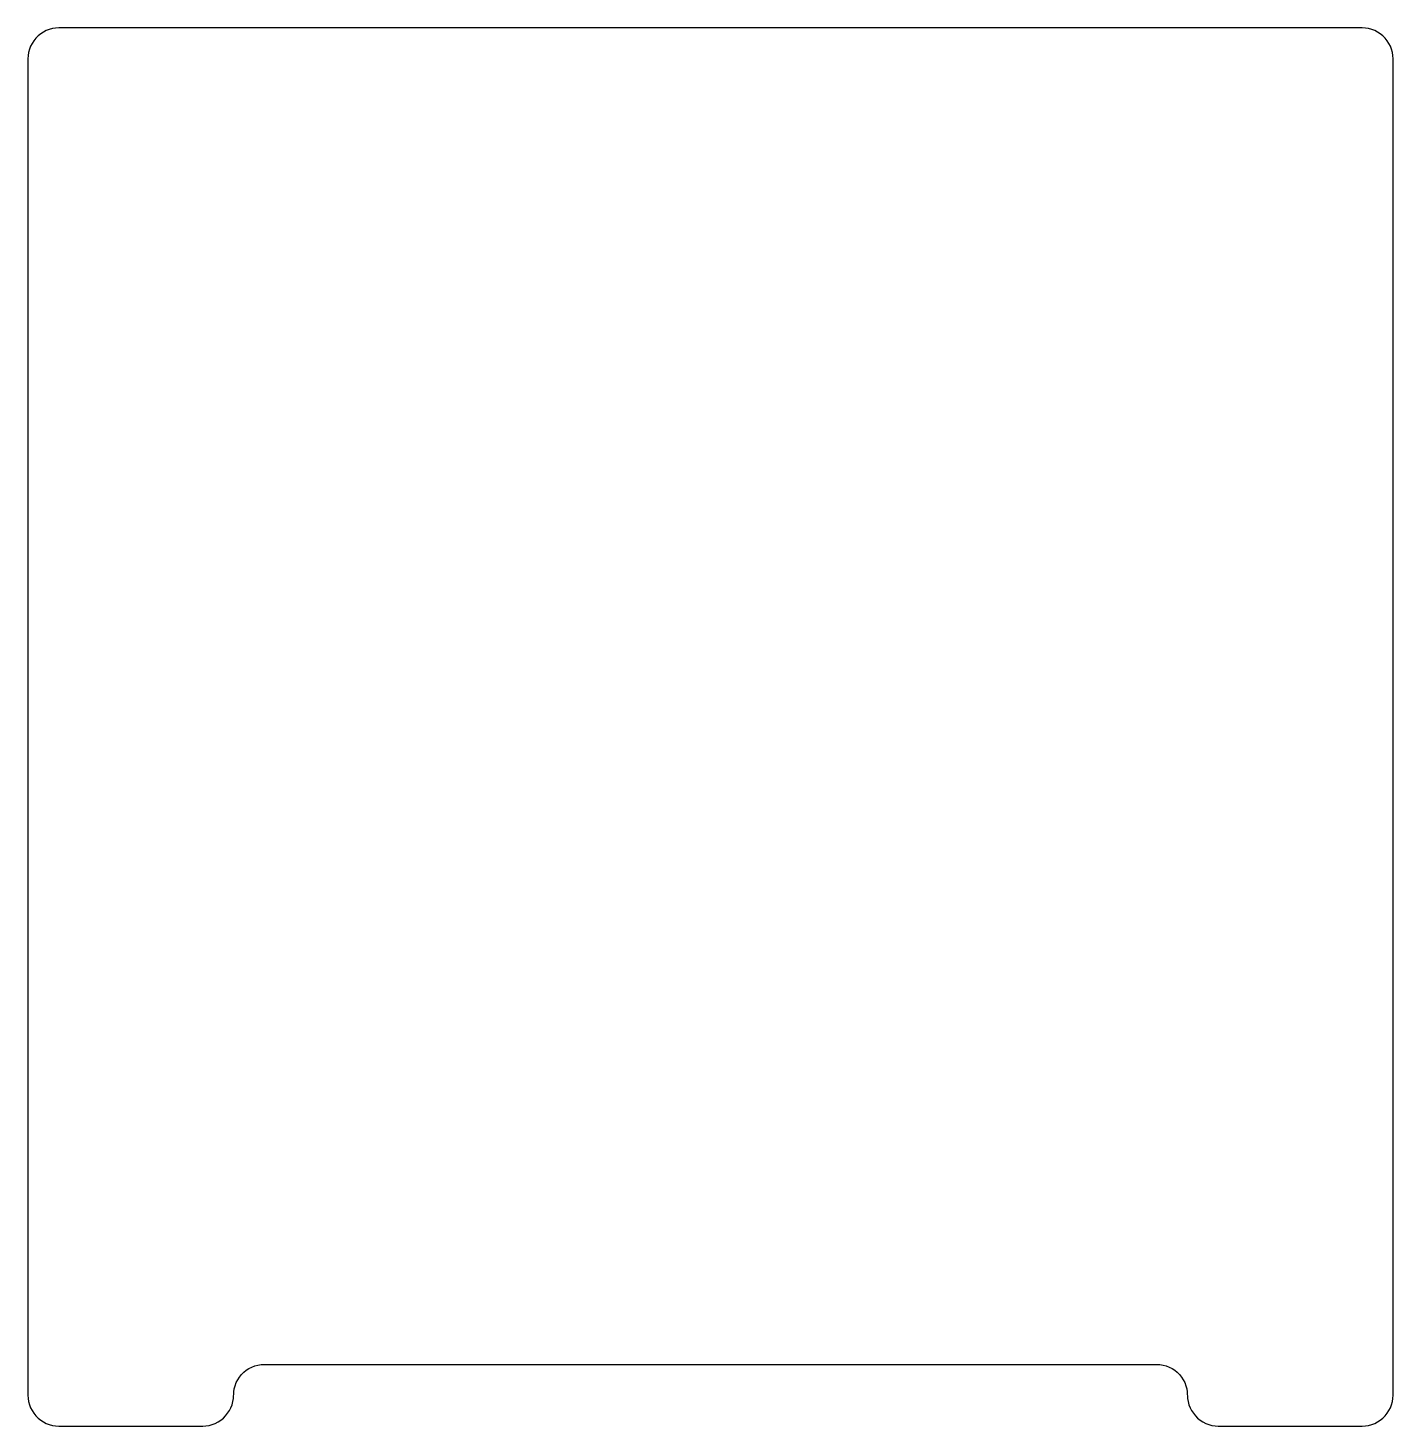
# Model space of a CAD drawing. Header units: metres. Extents: x -171 to 161, y -178 to 162.
import ezdxf

# ---------------------------------------------------------------- set-up
doc = ezdxf.new("R2010")
doc.units = ezdxf.units.M

msp = doc.modelspace()

# ---------------------------------------------------------------- linework, layer by layer
for p, q in [((-169.074, 160.018), (-169.568, 159.408)), ((-168.518, 160.574), (-169.074, 160.018)), ((-167.908, 161.068), (-168.518, 160.574)), ((-167.25, 161.495), (-167.908, 161.068)), ((-166.551, 161.852), (-167.25, 161.495)), ((-165.818, 162.133), (-166.551, 161.852)), ((-165.059, 162.336), (-165.818, 162.133)), ((-164.284, 162.459), (-165.059, 162.336)), ((-163.5, 162.5), (-164.284, 162.459)), ((153.5, 162.5), (-163.5, 162.5)), ((154.284, 162.459), (153.5, 162.5)), ((155.059, 162.336), (154.284, 162.459)), ((155.818, 162.133), (155.059, 162.336)), ((156.551, 161.852), (155.818, 162.133)), ((157.25, 161.495), (156.551, 161.852)), ((157.908, 161.068), (157.25, 161.495)), ((158.518, 160.574), (157.908, 161.068)), ((159.074, 160.018), (158.518, 160.574)), ((159.568, 159.408), (159.074, 160.018)), ((-170.836, 156.559), (-170.959, 155.784)), ((-170.633, 157.318), (-170.836, 156.559)), ((-170.352, 158.051), (-170.633, 157.318)), ((-169.995, 158.75), (-170.352, 158.051)), ((-169.568, 159.408), (-169.995, 158.75)), ((159.995, 158.75), (159.568, 159.408)), ((160.352, 158.051), (159.995, 158.75)), ((160.633, 157.318), (160.352, 158.051)), ((160.836, 156.559), (160.633, 157.318)), ((160.959, 155.784), (160.836, 156.559)), ((-170.959, 155.784), (-171, 155)), ((-171, 155), (-171, -170)), ((161, 155), (160.959, 155.784)), ((161, -170), (161, 155)), ((-117.25, -163.505), (-116.551, -163.148)), ((-116.551, -163.148), (-115.818, -162.867)), ((-115.818, -162.867), (-115.059, -162.664)), ((-115.059, -162.664), (-114.284, -162.541)), ((-114.284, -162.541), (-113.5, -162.5)), ((-113.5, -162.5), (103.5, -162.5)), ((103.5, -162.5), (104.284, -162.541)), ((104.284, -162.541), (105.059, -162.664)), ((105.059, -162.664), (105.818, -162.867)), ((105.818, -162.867), (106.551, -163.148)), ((106.551, -163.148), (107.25, -163.505)), ((-120.352, -166.949), (-119.995, -166.25)), ((-119.995, -166.25), (-119.568, -165.592)), ((-119.568, -165.592), (-119.074, -164.982)), ((-119.074, -164.982), (-118.518, -164.426)), ((-118.518, -164.426), (-117.908, -163.932)), ((-117.908, -163.932), (-117.25, -163.505)), ((107.25, -163.505), (107.908, -163.932)), ((107.908, -163.932), (108.518, -164.426)), ((108.518, -164.426), (109.074, -164.982)), ((109.074, -164.982), (109.568, -165.592)), ((109.568, -165.592), (109.995, -166.25)), ((109.995, -166.25), (110.352, -166.949)), ((-171, -170), (-170.959, -170.784)), ((-121.041, -170.784), (-120.959, -169.216)), ((-120.959, -169.216), (-120.836, -168.441)), ((-120.836, -168.441), (-120.633, -167.682)), ((-120.633, -167.682), (-120.352, -166.949)), ((110.352, -166.949), (110.633, -167.682)), ((110.633, -167.682), (110.836, -168.441)), ((110.836, -168.441), (110.959, -169.216)), ((110.959, -169.216), (111.041, -170.784)), ((160.959, -170.784), (161, -170)), ((-170.959, -170.784), (-170.836, -171.559)), ((-170.836, -171.559), (-170.633, -172.318)), ((-170.633, -172.318), (-170.352, -173.051)), ((-170.352, -173.051), (-169.995, -173.75)), ((-122.005, -173.75), (-121.648, -173.051)), ((-121.648, -173.051), (-121.367, -172.318)), ((-121.367, -172.318), (-121.164, -171.559)), ((-121.164, -171.559), (-121.041, -170.784)), ((111.041, -170.784), (111.164, -171.559)), ((111.164, -171.559), (111.367, -172.318)), ((111.367, -172.318), (111.648, -173.051)), ((111.648, -173.051), (112.005, -173.75)), ((159.995, -173.75), (160.352, -173.051)), ((160.352, -173.051), (160.633, -172.318)), ((160.633, -172.318), (160.836, -171.559)), ((160.836, -171.559), (160.959, -170.784)), ((-169.995, -173.75), (-169.568, -174.408)), ((-169.568, -174.408), (-169.074, -175.018)), ((-169.074, -175.018), (-168.518, -175.574)), ((-168.518, -175.574), (-167.908, -176.068)), ((-167.908, -176.068), (-167.25, -176.495)), ((-167.25, -176.495), (-166.551, -176.852)), ((-125.449, -176.852), (-124.75, -176.495)), ((-124.75, -176.495), (-124.092, -176.068)), ((-124.092, -176.068), (-123.482, -175.574)), ((-123.482, -175.574), (-122.926, -175.018)), ((-122.926, -175.018), (-122.432, -174.408)), ((-122.432, -174.408), (-122.005, -173.75)), ((112.005, -173.75), (112.432, -174.408)), ((112.432, -174.408), (112.926, -175.018)), ((112.926, -175.018), (113.482, -175.574)), ((113.482, -175.574), (114.092, -176.068)), ((114.092, -176.068), (114.75, -176.495)), ((114.75, -176.495), (115.449, -176.852)), ((156.551, -176.852), (157.25, -176.495)), ((157.25, -176.495), (157.908, -176.068)), ((157.908, -176.068), (158.518, -175.574)), ((158.518, -175.574), (159.074, -175.018)), ((159.074, -175.018), (159.568, -174.408)), ((159.568, -174.408), (159.995, -173.75)), ((-166.551, -176.852), (-165.818, -177.133)), ((-165.818, -177.133), (-165.059, -177.336)), ((-165.059, -177.336), (-164.284, -177.459)), ((-164.284, -177.459), (-163.5, -177.5)), ((-163.5, -177.5), (-128.5, -177.5)), ((-128.5, -177.5), (-127.716, -177.459)), ((-127.716, -177.459), (-126.941, -177.336)), ((-126.941, -177.336), (-126.182, -177.133)), ((-126.182, -177.133), (-125.449, -176.852)), ((115.449, -176.852), (116.182, -177.133)), ((116.182, -177.133), (116.941, -177.336)), ((116.941, -177.336), (117.716, -177.459)), ((117.716, -177.459), (118.5, -177.5)), ((118.5, -177.5), (153.5, -177.5)), ((153.5, -177.5), (154.284, -177.459)), ((154.284, -177.459), (155.059, -177.336)), ((155.059, -177.336), (155.818, -177.133)), ((155.818, -177.133), (156.551, -176.852))]:
    msp.add_line(p, q)

doc.saveas('drawing.dxf')
